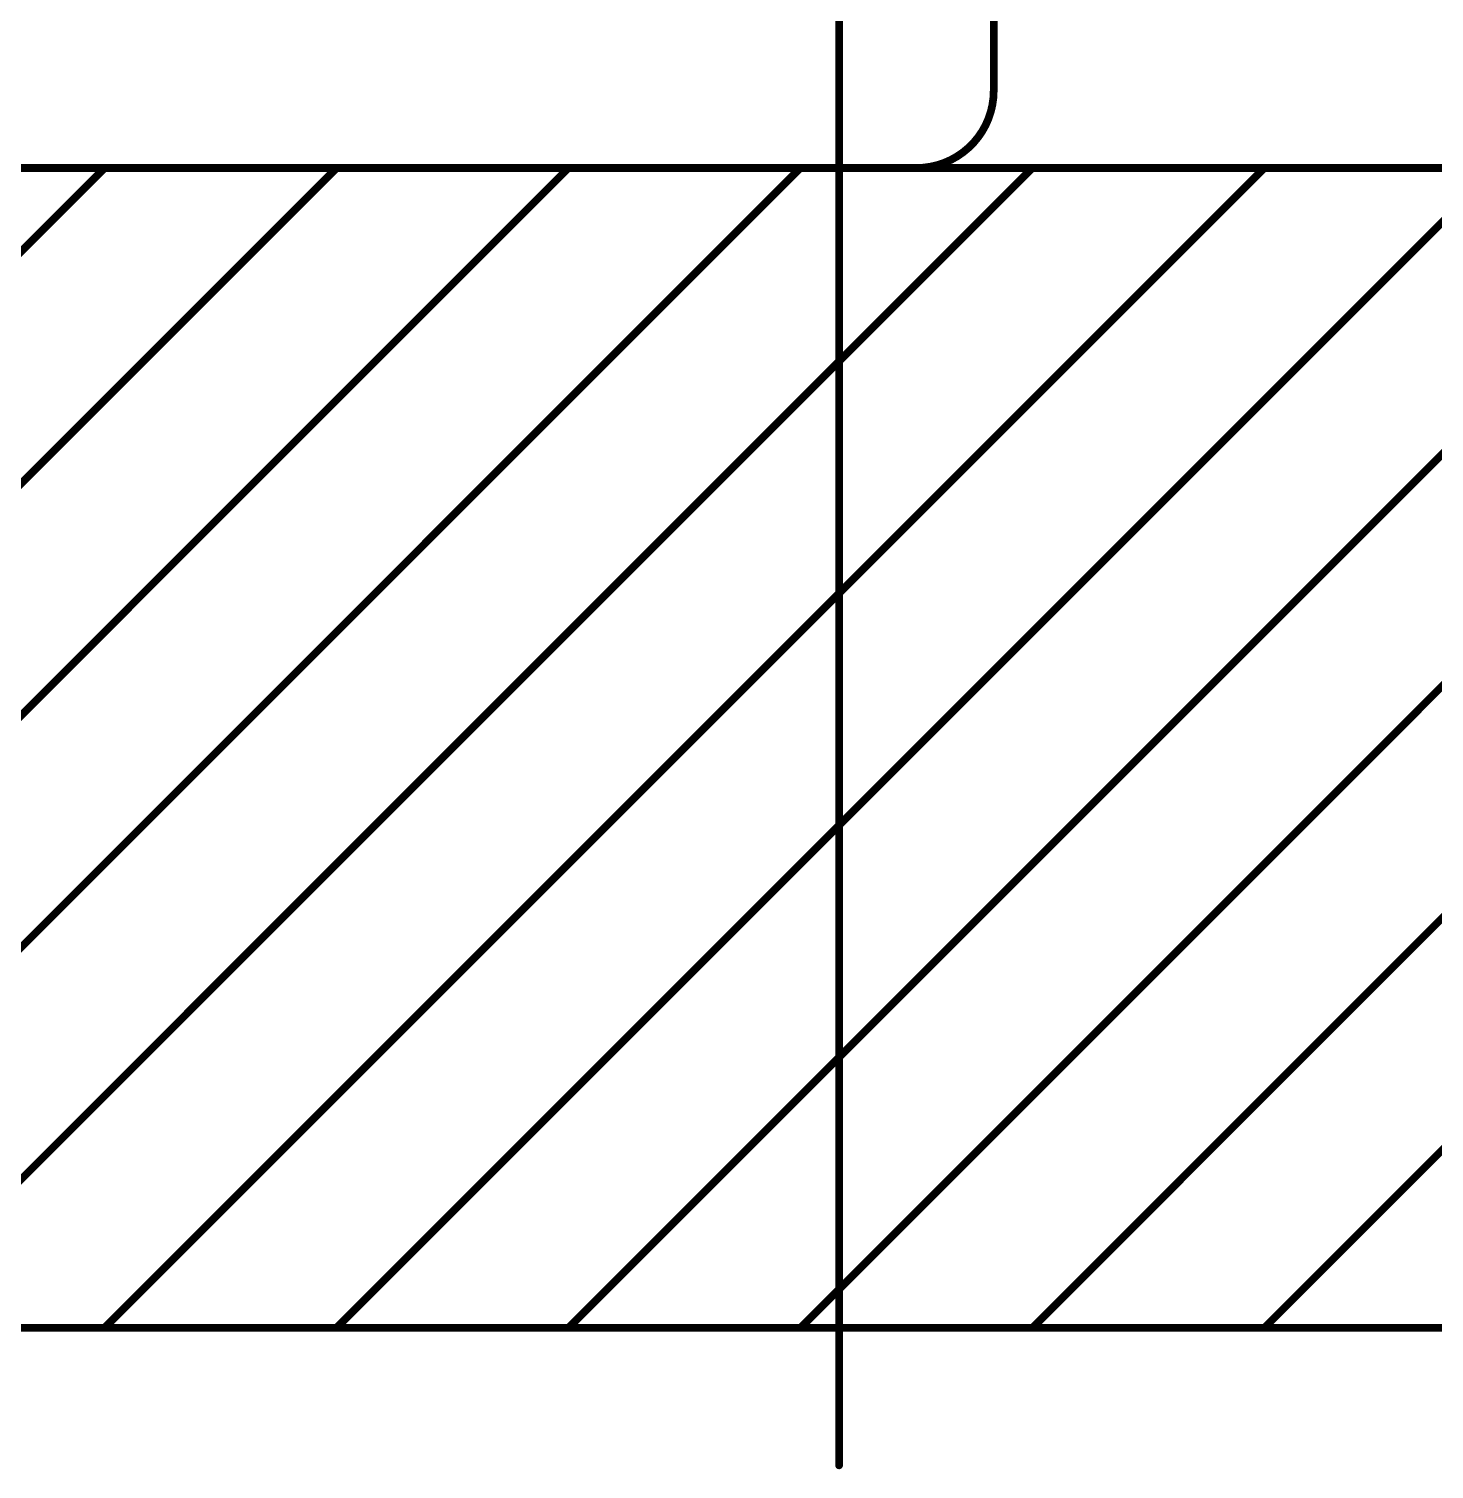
# Model space of a CAD drawing. Header units: millimetres. Extents: x 13 to 259, y -2 to 326.
# Drawn here: x 133.82 to 152, y 48.97 to 67.6 of the extents above; entities that cross this region are included whole.
import ezdxf

# ---------------------------------------------------------------- set-up
doc = ezdxf.new("R2010")
doc.units = ezdxf.units.MM
doc.layers.add('Mechanical10', color=56, linetype='Continuous')
doc.layers.add('Mechanical9', color=56, linetype='Continuous')

msp = doc.modelspace()

# ---------------------------------------------------------------- linework, layer by layer
at = {"layer": 'Mechanical10', "const_width": 0.1}
msp.add_lwpolyline([(144.3, 62.8), (144.3, 67.8)], dxfattribs=at)
msp.add_lwpolyline([(144.3, 62.8), (144.3, 67.8)], dxfattribs=at)
at = {"layer": 'Mechanical10', "const_width": 0.05}
msp.add_lwpolyline([(144.275, 62.8, 1), (144.325, 62.8, 1)], format="xyb", close=True, dxfattribs=at)
msp.add_lwpolyline([(144.275, 62.8, 1), (144.325, 62.8, 1)], format="xyb", close=True, dxfattribs=at)
at = {"layer": 'Mechanical9', "const_width": 0.1}
for points in [[(146.3, 66.8), (146.3, 100.7)], [(144.3, 49.022), (144.3, 67.5)], [(50.8, 65.8), (257.8, 65.8)], [(119.8, 50.8), (134.8, 65.8)], [(120.4, 65.8), (145.3, 65.8)], [(122.8, 50.8), (137.8, 65.8)], [(125.8, 50.8), (140.8, 65.8)], [(128.8, 50.8), (143.8, 65.8)], [(131.8, 50.8), (146.8, 65.8)], [(134.8, 50.8), (149.8, 65.8)], [(137.8, 50.8), (152.8, 65.8)], [(140.8, 50.8), (155.8, 65.8)], [(143.8, 50.8), (158.8, 65.8)], [(146.8, 50.8), (161.8, 65.8)], [(149.8, 50.8), (164.8, 65.8)], [(50.8, 50.8), (257.8, 50.8)]]:
    msp.add_lwpolyline(points, dxfattribs=at)
at = {"layer": 'Mechanical9', "const_width": 0.05}
for points in [[(144.275, 67.5, 1), (144.325, 67.5, 1)], [(146.275, 66.8, 1), (146.325, 66.8, 1)], [(146.275, 66.8, 1), (146.325, 66.8, 1)], [(134.775, 65.8, 1), (134.825, 65.8, 1)], [(137.775, 65.8, 1), (137.825, 65.8, 1)], [(140.775, 65.8, 1), (140.825, 65.8, 1)], [(143.775, 65.8, 1), (143.825, 65.8, 1)], [(145.275, 65.8, 1), (145.325, 65.8, 1)], [(145.275, 65.8, 1), (145.325, 65.8, 1)], [(146.775, 65.8, 1), (146.825, 65.8, 1)], [(149.775, 65.8, 1), (149.825, 65.8, 1)], [(134.775, 50.8, 1), (134.825, 50.8, 1)], [(137.775, 50.8, 1), (137.825, 50.8, 1)], [(140.775, 50.8, 1), (140.825, 50.8, 1)], [(143.775, 50.8, 1), (143.825, 50.8, 1)], [(146.775, 50.8, 1), (146.825, 50.8, 1)], [(149.775, 50.8, 1), (149.825, 50.8, 1)], [(144.275, 49.022, 1), (144.325, 49.022, 1)]]:
    msp.add_lwpolyline(points, format="xyb", close=True, dxfattribs=at)
at = {"layer": 'Mechanical9', "const_width": 0.1}
msp.add_lwpolyline([(146.3, 66.8, -0.414214), (145.3, 65.8)], format="xyb", dxfattribs=at)

doc.saveas('drawing.dxf')
